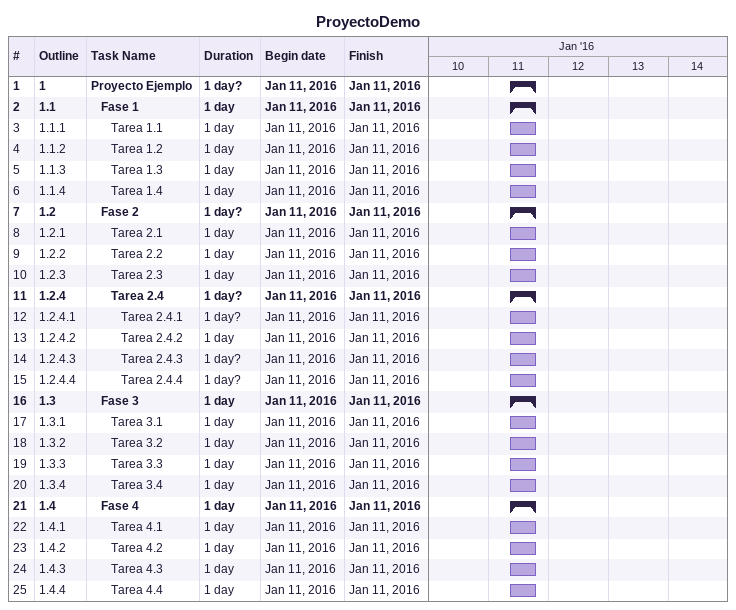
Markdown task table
ProyectoDemo

| ID | WBS | Task | Duration | Start | Finish |
|---|---|---|---|---|---|
| 1 | 1 | **Proyecto Ejemplo** | 1d? | 2016-01-11 | 2016-01-11 |
| 2 | 1.1 | **Fase 1** | 1d | 2016-01-11 | 2016-01-11 |
| 3 | 1.1.1 | Tarea 1.1 | 1d | 2016-01-11 | 2016-01-11 |
| 4 | 1.1.2 | Tarea 1.2 | 1d | 2016-01-11 | 2016-01-11 |
| 5 | 1.1.3 | Tarea 1.3 | 1d | 2016-01-11 | 2016-01-11 |
| 6 | 1.1.4 | Tarea 1.4 | 1d | 2016-01-11 | 2016-01-11 |
| 7 | 1.2 | **Fase 2** | 1d? | 2016-01-11 | 2016-01-11 |
| 8 | 1.2.1 | Tarea 2.1 | 1d | 2016-01-11 | 2016-01-11 |
| 9 | 1.2.2 | Tarea 2.2 | 1d | 2016-01-11 | 2016-01-11 |
| 10 | 1.2.3 | Tarea 2.3 | 1d | 2016-01-11 | 2016-01-11 |
| 11 | 1.2.4 | **Tarea 2.4** | 1d? | 2016-01-11 | 2016-01-11 |
| 12 | 1.2.4.1 | Tarea 2.4.1 | 1d? | 2016-01-11 | 2016-01-11 |
| 13 | 1.2.4.2 | Tarea 2.4.2 | 1d | 2016-01-11 | 2016-01-11 |
| 14 | 1.2.4.3 | Tarea 2.4.3 | 1d? | 2016-01-11 | 2016-01-11 |
| 15 | 1.2.4.4 | Tarea 2.4.4 | 1d? | 2016-01-11 | 2016-01-11 |
| 16 | 1.3 | **Fase 3** | 1d | 2016-01-11 | 2016-01-11 |
| 17 | 1.3.1 | Tarea 3.1 | 1d | 2016-01-11 | 2016-01-11 |
| 18 | 1.3.2 | Tarea 3.2 | 1d | 2016-01-11 | 2016-01-11 |
| 19 | 1.3.3 | Tarea 3.3 | 1d | 2016-01-11 | 2016-01-11 |
| 20 | 1.3.4 | Tarea 3.4 | 1d | 2016-01-11 | 2016-01-11 |
| 21 | 1.4 | **Fase 4** | 1d | 2016-01-11 | 2016-01-11 |
| 22 | 1.4.1 | Tarea 4.1 | 1d | 2016-01-11 | 2016-01-11 |
| 23 | 1.4.2 | Tarea 4.2 | 1d | 2016-01-11 | 2016-01-11 |
| 24 | 1.4.3 | Tarea 4.3 | 1d | 2016-01-11 | 2016-01-11 |
| 25 | 1.4.4 | Tarea 4.4 | 1d | 2016-01-11 | 2016-01-11 |
